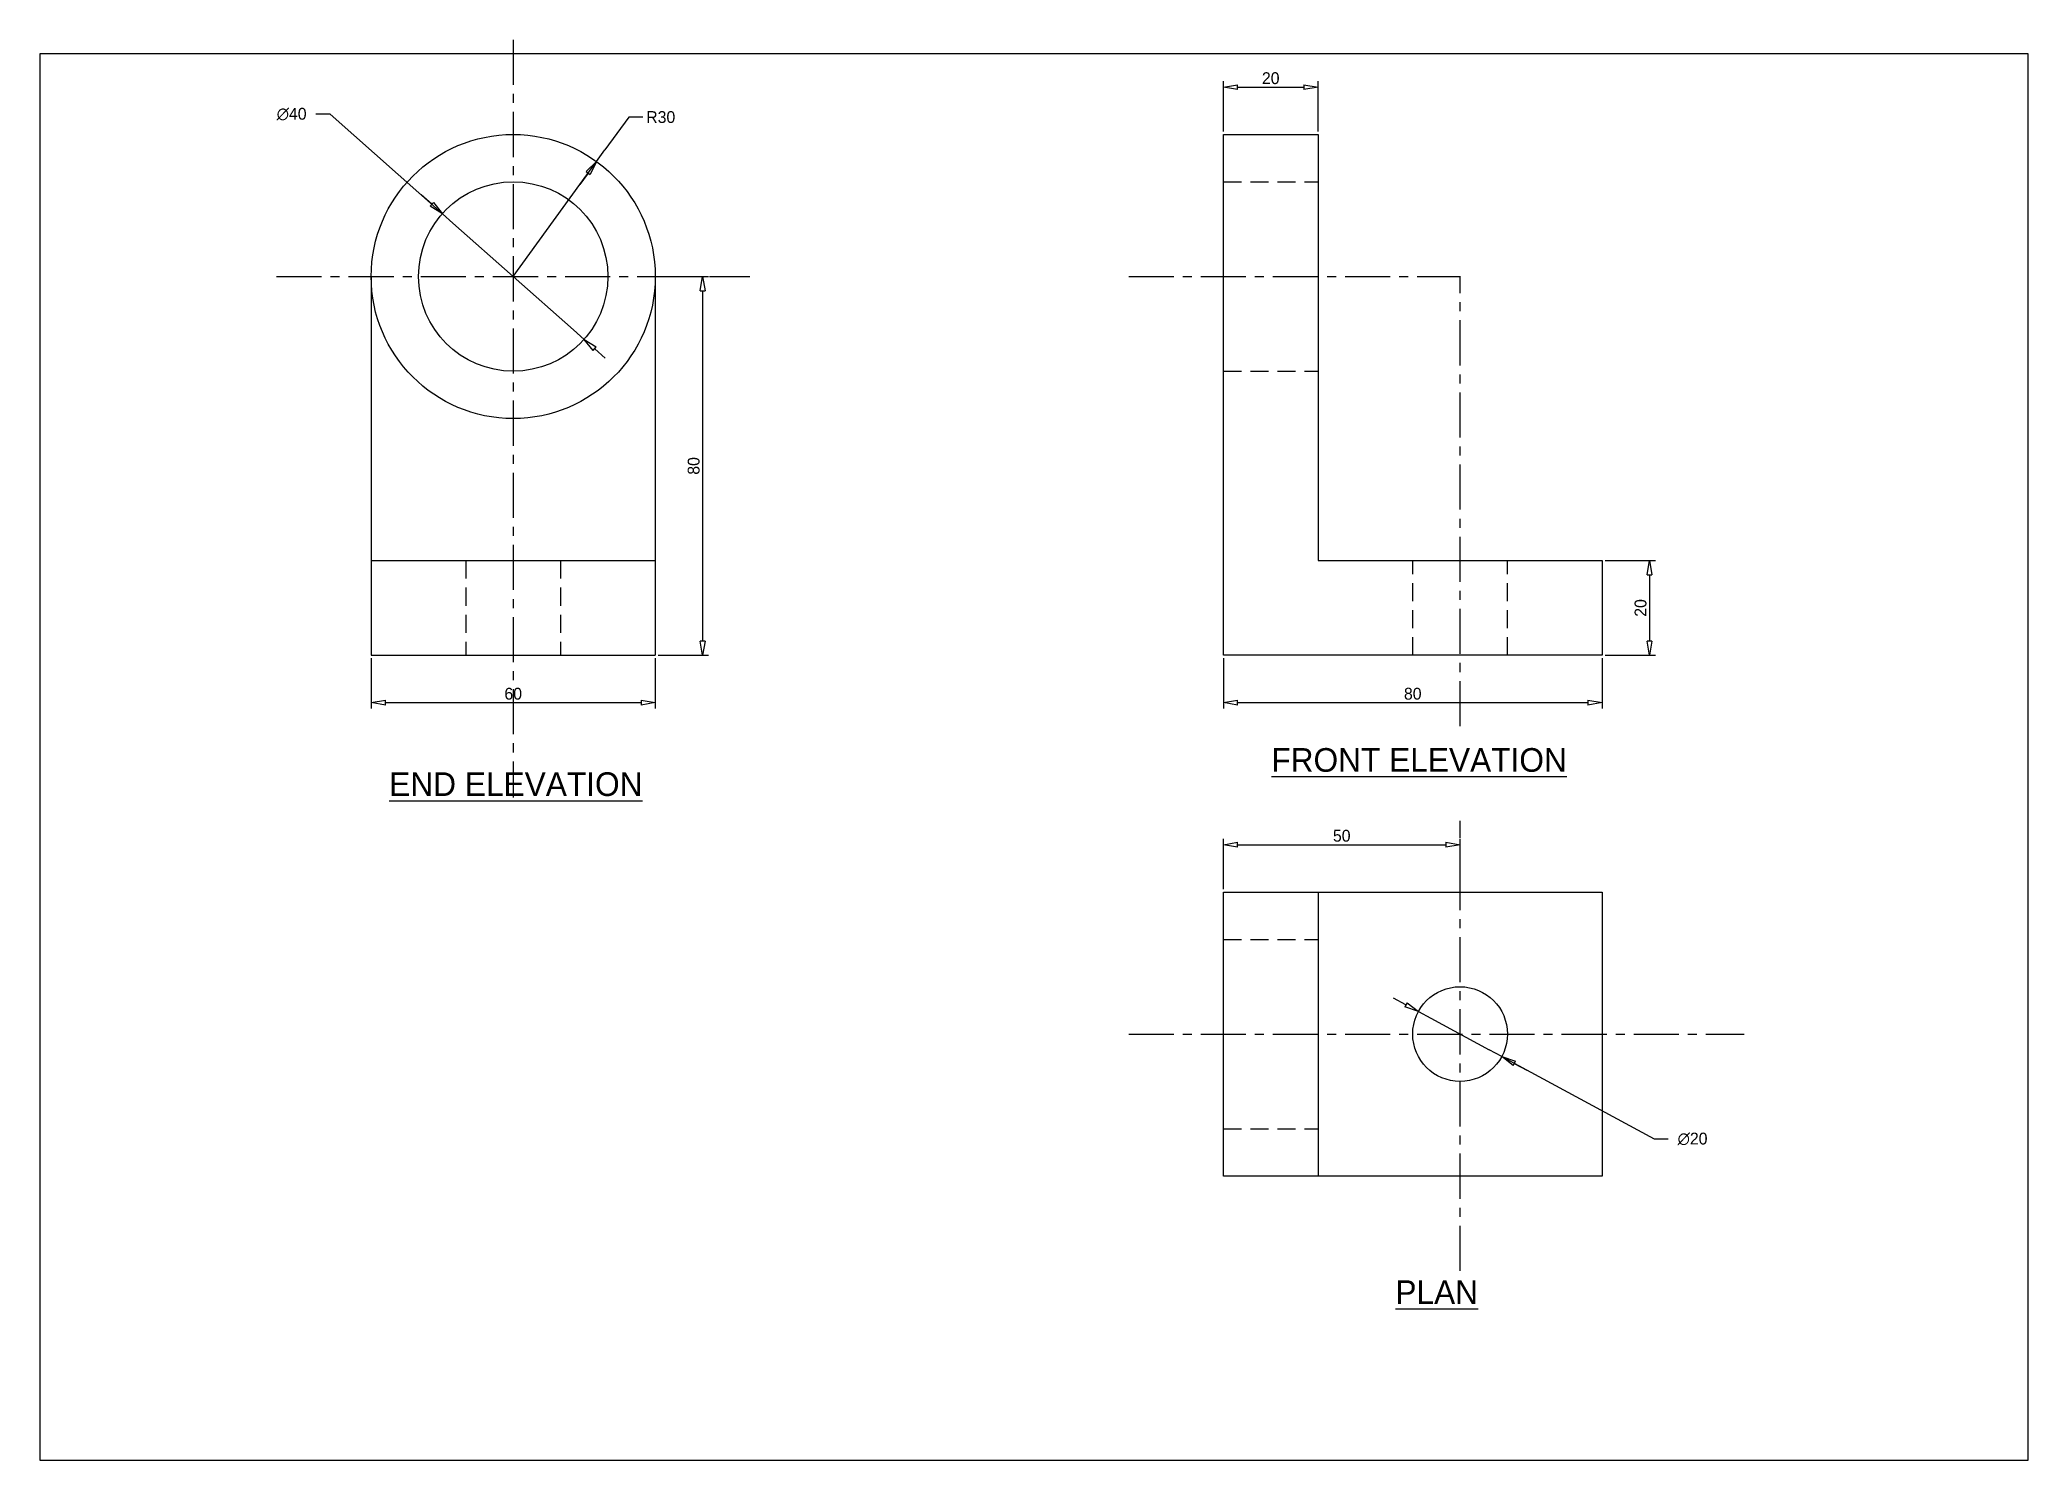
# Model space of a CAD drawing. Header units: millimetres. Extents: x 0 to 420, y 0 to 300.
import ezdxf

# ---------------------------------------------------------------- set-up
doc = ezdxf.new("R2010")
doc.units = ezdxf.units.MM
doc.linetypes.add('CENTER', pattern=[50.8, 31.75, -6.35, 6.35, -6.35])
doc.linetypes.add('DASHED', pattern=[19.05, 12.7, -6.35])
doc.layers.add('border', color=2, linetype='Continuous', lineweight=30)
doc.layers.add('Solid_lines', color=7, linetype='Continuous', lineweight=30)
for name, color, linetype in [('center_lines', 1, 'Continuous'), ('dimesions', 4, 'Continuous'), ('hidden_lines', 50, 'Continuous'), ('text', 7, 'Continuous')]:
    doc.layers.add(name, color=color, linetype=linetype)
doc.dimstyles.new('asitha', dxfattribs={"dimtxt": 2.5, "dimasz": 3, "dimexe": 1.25, "dimexo": 0.625, "dimtad": 1, "dimtoh": 1, "dimdec": 1, "dimdsep": 46, "dimtxsty": 'Standard', "dimblk": 'CLOSEDBLANK', "dimcen": 2.5, "dimadec": 0, "dimazin": 0, "dimtfac": 1, "dimtdec": 1, "dimtmove": 0, "dimatfit": 3, "dimldrblk": 'CLOSEDBLANK', "dimfxl": 1, "dimarcsym": 1})
doc.dimstyles.new('asitha$3', dxfattribs={"dimtxt": 2.5, "dimasz": 3, "dimexe": 1.25, "dimexo": 0.625, "dimgap": 2, "dimtad": 0, "dimtih": 1, "dimtoh": 1, "dimdec": 1, "dimdsep": 46, "dimtxsty": 'Standard', "dimblk": 'CLOSEDBLANK', "dimcen": 2.5, "dimadec": 0, "dimazin": 0, "dimtfac": 1, "dimtdec": 1, "dimtmove": 0, "dimatfit": 2, "dimldrblk": 'CLOSEDBLANK', "dimfxl": 1, "dimarcsym": 1})
doc.dimstyles.new('asitha$4', dxfattribs={"dimtxt": 2.5, "dimasz": 3, "dimexe": 1.25, "dimexo": 0.625, "dimtad": 0, "dimtih": 1, "dimtoh": 1, "dimdec": 1, "dimdsep": 46, "dimtxsty": 'Standard', "dimblk": 'CLOSEDBLANK', "dimcen": 2.5, "dimadec": 0, "dimazin": 0, "dimtfac": 1, "dimtdec": 1, "dimtmove": 0, "dimatfit": 3, "dimldrblk": 'CLOSEDBLANK', "dimfxl": 1, "dimarcsym": 1})

# ---------------------------------------------------------------- blocks, each defined once
blk = doc.blocks.new('_ClosedBlank')
at = {"color": 0, "linetype": 'ByBlock', "lineweight": -2}
for p, q in [((-1, 0.17), (0, 0)), ((-1, 0.17), (-1, -0.17)), ((0, 0), (-1, -0.17))]:
    blk.add_line(p, q, dxfattribs=at)
blk = doc.blocks.new('*D4')
at = {"layer": 'Defpoints', "color": 0, "linetype": 'Continuous', "transparency": 16777216}
for p in [(70, 170), (130, 170), (130, 160)]:
    blk.add_point(p, dxfattribs=at)
at = {"layer": 'dimesions', "color": 0, "linetype": 'Continuous', "lineweight": -2, "transparency": 16777216}
for p, q in [((70, 169.375), (70, 158.75)), ((130, 169.375), (130, 158.75)), ((73, 160), (127, 160))]:
    blk.add_line(p, q, dxfattribs=at)
at = {"layer": 'dimesions', "color": 0, "linetype": 'Continuous', "lineweight": -2, "transparency": 16777216, "xscale": 3, "yscale": 3, "zscale": 3, "rotation": 180}
blk.add_blockref('_ClosedBlank', (70, 160), dxfattribs=at)
at = {"layer": 'dimesions', "color": 0, "linetype": 'Continuous', "lineweight": -2, "transparency": 16777216, "xscale": 3, "yscale": 3, "zscale": 3}
blk.add_blockref('_ClosedBlank', (130, 160), dxfattribs=at)
at = {"layer": 'dimesions', "color": 0, "linetype": 'Continuous', "transparency": 16777216, "insert": (100, 161.875), "char_height": 2.5, "attachment_point": 5}
blk.add_mtext('60', dxfattribs=at)
blk = doc.blocks.new('*D5')
at = {"layer": 'Defpoints', "color": 0, "linetype": 'Continuous', "transparency": 16777216}
for p in [(130, 250), (130, 170), (140, 170)]:
    blk.add_point(p, dxfattribs=at)
at = {"layer": 'dimesions', "color": 0, "linetype": 'Continuous', "lineweight": -2, "transparency": 16777216}
for p, q in [((130.625, 250), (141.25, 250)), ((140, 247), (140, 173)), ((130.625, 170), (141.25, 170))]:
    blk.add_line(p, q, dxfattribs=at)
at = {"layer": 'dimesions', "color": 0, "linetype": 'Continuous', "lineweight": -2, "transparency": 16777216, "xscale": 3, "yscale": 3, "zscale": 3}
for p, rotation in [((140, 250), 90), ((140, 170), 270)]:
    blk.add_blockref('_ClosedBlank', p, dxfattribs=dict(at, rotation=rotation))
at = {"layer": 'dimesions', "color": 0, "linetype": 'Continuous', "transparency": 16777216, "insert": (138.125, 210), "char_height": 2.5, "attachment_point": 5, "rotation": 90}
blk.add_mtext('80', dxfattribs=at)
blk = doc.blocks.new('*D6')
at = {"layer": 'Defpoints', "color": 0, "linetype": 'Continuous', "transparency": 16777216}
for p in [(250, 170), (330, 170), (330, 160)]:
    blk.add_point(p, dxfattribs=at)
at = {"layer": 'dimesions', "color": 0, "linetype": 'Continuous', "lineweight": -2, "transparency": 16777216}
for p, q in [((250, 169.375), (250, 158.75)), ((330, 169.375), (330, 158.75)), ((253, 160), (327, 160))]:
    blk.add_line(p, q, dxfattribs=at)
at = {"layer": 'dimesions', "color": 0, "linetype": 'Continuous', "lineweight": -2, "transparency": 16777216, "xscale": 3, "yscale": 3, "zscale": 3, "rotation": 180}
blk.add_blockref('_ClosedBlank', (250, 160), dxfattribs=at)
at = {"layer": 'dimesions', "color": 0, "linetype": 'Continuous', "lineweight": -2, "transparency": 16777216, "xscale": 3, "yscale": 3, "zscale": 3}
blk.add_blockref('_ClosedBlank', (330, 160), dxfattribs=at)
at = {"layer": 'dimesions', "color": 0, "linetype": 'Continuous', "transparency": 16777216, "insert": (290, 161.875), "char_height": 2.5, "attachment_point": 5}
blk.add_mtext('80', dxfattribs=at)
blk = doc.blocks.new('*D7')
at = {"layer": 'Defpoints', "color": 0, "linetype": 'Continuous', "transparency": 16777216}
for p in [(330, 190), (330, 170), (340, 170)]:
    blk.add_point(p, dxfattribs=at)
at = {"layer": 'dimesions', "color": 0, "linetype": 'Continuous', "lineweight": -2, "transparency": 16777216}
for p, q in [((330.625, 190), (341.25, 190)), ((340, 187), (340, 173)), ((330.625, 170), (341.25, 170))]:
    blk.add_line(p, q, dxfattribs=at)
at = {"layer": 'dimesions', "color": 0, "linetype": 'Continuous', "lineweight": -2, "transparency": 16777216, "xscale": 3, "yscale": 3, "zscale": 3}
for p, rotation in [((340, 190), 90), ((340, 170), 270)]:
    blk.add_blockref('_ClosedBlank', p, dxfattribs=dict(at, rotation=rotation))
at = {"layer": 'dimesions', "color": 0, "linetype": 'Continuous', "transparency": 16777216, "insert": (338.125, 180), "char_height": 2.5, "attachment_point": 5, "rotation": 90}
blk.add_mtext('20', dxfattribs=at)
blk = doc.blocks.new('*D8')
at = {"layer": 'Defpoints', "color": 0, "linetype": 'Continuous', "transparency": 16777216}
for p in [(270, 290), (250, 280), (270, 280)]:
    blk.add_point(p, dxfattribs=at)
at = {"layer": 'dimesions', "color": 0, "linetype": 'Continuous', "lineweight": -2, "transparency": 16777216}
for p, q in [((250, 280.625), (250, 291.25)), ((253, 290), (267, 290)), ((270, 280.625), (270, 291.25))]:
    blk.add_line(p, q, dxfattribs=at)
at = {"layer": 'dimesions', "color": 0, "linetype": 'Continuous', "lineweight": -2, "transparency": 16777216, "xscale": 3, "yscale": 3, "zscale": 3, "rotation": 180}
blk.add_blockref('_ClosedBlank', (250, 290), dxfattribs=at)
at = {"layer": 'dimesions', "color": 0, "linetype": 'Continuous', "lineweight": -2, "transparency": 16777216, "xscale": 3, "yscale": 3, "zscale": 3}
blk.add_blockref('_ClosedBlank', (270, 290), dxfattribs=at)
at = {"layer": 'dimesions', "color": 0, "linetype": 'Continuous', "transparency": 16777216, "insert": (260, 291.875), "char_height": 2.5, "attachment_point": 5}
blk.add_mtext('20', dxfattribs=at)
blk = doc.blocks.new('*D9')
at = {"layer": 'Defpoints', "color": 0, "linetype": 'Continuous', "transparency": 16777216}
for p in [(300, 130), (250, 120), (300, 120)]:
    blk.add_point(p, dxfattribs=at)
at = {"layer": 'dimesions', "color": 0, "linetype": 'Continuous', "lineweight": -2, "transparency": 16777216}
for p, q in [((250, 120.625), (250, 131.25)), ((300, 120.625), (300, 131.25)), ((253, 130), (297, 130))]:
    blk.add_line(p, q, dxfattribs=at)
at = {"layer": 'dimesions', "color": 0, "linetype": 'Continuous', "lineweight": -2, "transparency": 16777216, "xscale": 3, "yscale": 3, "zscale": 3, "rotation": 180}
blk.add_blockref('_ClosedBlank', (250, 130), dxfattribs=at)
at = {"layer": 'dimesions', "color": 0, "linetype": 'Continuous', "lineweight": -2, "transparency": 16777216, "xscale": 3, "yscale": 3, "zscale": 3}
blk.add_blockref('_ClosedBlank', (300, 130), dxfattribs=at)
at = {"layer": 'dimesions', "color": 0, "linetype": 'Continuous', "transparency": 16777216, "insert": (275, 131.875), "char_height": 2.5, "attachment_point": 5}
blk.add_mtext('50', dxfattribs=at)
blk = doc.blocks.new('*D10')
at = {"layer": 'Defpoints', "color": 0, "linetype": 'Continuous', "transparency": 16777216}
for p in [(117.61, 274.29), (100, 250)]:
    blk.add_point(p, dxfattribs=at)
at = {"layer": 'dimesions', "color": 0, "linetype": 'Continuous', "lineweight": -2, "transparency": 16777216}
for p, q in [((124.41, 283.66), (119.37, 276.72)), ((127.41, 283.66), (124.41, 283.66)), ((100, 250), (117.61, 274.29)), ((117.61, 274.29), (119.37, 276.72)), ((115.85, 271.86), (114.09, 269.43))]:
    blk.add_line(p, q, dxfattribs=at)
at = {"layer": 'dimesions', "color": 0, "linetype": 'Continuous', "lineweight": -2, "transparency": 16777216, "xscale": 3, "yscale": 3, "zscale": 3, "rotation": 54.05492325497727}
blk.add_blockref('_ClosedBlank', (117.61, 274.29), dxfattribs=at)
at = {"layer": 'dimesions', "color": 0, "linetype": 'Continuous', "transparency": 16777216, "insert": (131.16, 283.66), "char_height": 2.5, "attachment_point": 5}
blk.add_mtext('R30', dxfattribs=at)
blk = doc.blocks.new('*D11')
at = {"layer": 'Defpoints', "color": 0, "linetype": 'Continuous', "transparency": 16777216}
for p in [(85.04, 263.27), (114.96, 236.73)]:
    blk.add_point(p, dxfattribs=at)
at = {"layer": 'dimesions', "color": 0, "linetype": 'Continuous', "lineweight": -2, "transparency": 16777216}
for p, q in [((61.33, 284.29), (58.33, 284.29)), ((85.04, 263.27), (61.33, 284.29)), ((82.79, 265.26), (80.55, 267.25)), ((85.04, 263.27), (87.28, 261.28)), ((112.72, 238.72), (87.28, 261.28)), ((114.96, 236.73), (112.72, 238.72)), ((117.21, 234.74), (119.45, 232.75))]:
    blk.add_line(p, q, dxfattribs=at)
at = {"layer": 'dimesions', "color": 0, "linetype": 'Continuous', "lineweight": -2, "transparency": 16777216, "xscale": 3, "yscale": 3, "zscale": 3}
for p, rotation in [((85.04, 263.27), 318.4368673868176), ((114.96, 236.73), 138.4368673868176)]:
    blk.add_blockref('_ClosedBlank', p, dxfattribs=dict(at, rotation=rotation))
at = {"layer": 'dimesions', "color": 0, "linetype": 'Continuous', "transparency": 16777216, "insert": (53.2, 284.29), "char_height": 2.5, "attachment_point": 5}
blk.add_mtext('∅40', dxfattribs=at)
blk = doc.blocks.new('*D12')
at = {"layer": 'Defpoints', "color": 0, "linetype": 'Continuous', "transparency": 16777216}
for p in [(291.2, 94.76), (308.8, 85.24)]:
    blk.add_point(p, dxfattribs=at)
at = {"layer": 'dimesions', "color": 0, "linetype": 'Continuous', "lineweight": -2, "transparency": 16777216}
for p, q in [((288.56, 96.18), (285.93, 97.61)), ((291.2, 94.76), (293.84, 93.33)), ((293.84, 93.33), (306.16, 86.67)), ((308.8, 85.24), (306.16, 86.67)), ((308.8, 85.24), (340.97, 67.85)), ((311.44, 83.82), (314.07, 82.39)), ((340.97, 67.85), (343.97, 67.85))]:
    blk.add_line(p, q, dxfattribs=at)
at = {"layer": 'dimesions', "color": 0, "linetype": 'Continuous', "lineweight": -2, "transparency": 16777216, "xscale": 3, "yscale": 3, "zscale": 3}
for p, rotation in [((291.2, 94.76), 331.6036424182194), ((308.8, 85.24), 151.6036424182194)]:
    blk.add_blockref('_ClosedBlank', p, dxfattribs=dict(at, rotation=rotation))
at = {"layer": 'dimesions', "color": 0, "linetype": 'Continuous', "transparency": 16777216, "insert": (349.1, 67.85), "char_height": 2.5, "attachment_point": 5}
blk.add_mtext('∅20', dxfattribs=at)

msp = doc.modelspace()

# ---------------------------------------------------------------- linework, layer by layer
at = {"layer": 'border'}
msp.add_lwpolyline([(420, 0), (420, 297), (0, 297), (0, 0)], close=True, dxfattribs=at)
at = {"layer": 'center_lines', "linetype": 'CENTER', "ltscale": 0.3}
for p, q in [((100, 300), (100, 140)), ((50, 250), (150, 250)), ((230, 250), (300, 250)), ((300, 155.04), (300, 250.08)), ((300, 40), (300, 135.04)), ((230, 90), (360, 90))]:
    msp.add_line(p, q, dxfattribs=at)
at = {"layer": 'hidden_lines', "linetype": 'DASHED', "ltscale": 0.3}
for p, q in [((250, 270), (270, 270)), ((250, 230), (270, 230)), ((90, 190), (90, 170)), ((110, 190), (110, 170)), ((290, 170), (290, 190)), ((310, 170), (310, 190)), ((250, 110), (270, 110)), ((250, 70), (270, 70))]:
    msp.add_line(p, q, dxfattribs=at)
at = {"layer": 'Solid_lines', "linetype": 'Continuous'}
for p, q in [((250, 280), (270, 280)), ((250, 170), (250, 280)), ((270, 280), (270, 190)), ((70, 250), (70, 170)), ((130, 250), (130, 170)), ((70, 190), (130, 190)), ((270, 190), (330, 190)), ((330, 190), (330, 170)), ((70, 170), (130, 170)), ((330, 170), (250, 170)), ((250, 120), (330, 120)), ((250, 60), (250, 120)), ((270, 120), (270, 60)), ((330, 120), (330, 60)), ((330, 60), (250, 60))]:
    msp.add_line(p, q, dxfattribs=at)
for centre, radius in [((100, 250), 30), ((100, 250), 20), ((300, 90), 10)]:
    msp.add_circle(centre, radius, dxfattribs=at)

# ---------------------------------------------------------------- texts
at = {"layer": 'text', "linetype": 'Continuous', "char_height": 5, "attachment_point": 1}
for s, width, heights, insert in [('{\\LFRONT ELEVATION}', 74.7833, [0], (260.13, 150.4)), ('{\\LEND ELEVATION}', 64.8761, [16.18], (73.81, 145.29)), ('{\\LPLAN}', 74.4637, [0], (286.33, 37.99))]:
    msp.add_mtext_dynamic_manual_height_columns(s, width=width, gutter_width=12.5, heights=heights, dxfattribs=dict(at, insert=insert))

# ---------------------------------------------------------------- dimensions: what is measured, and where the dimension line sits
at = {"layer": 'dimesions', "linetype": 'Continuous'}
for base, p1, p2, picture, middle in [((270, 290), (250, 280), (270, 280), '*D8', (260, 291.88)), ((130, 160), (70, 170), (130, 170), '*D4', (100, 161.88)), ((330, 160), (250, 170), (330, 170), '*D6', (290, 161.88)), ((300, 130), (250, 120), (300, 120), '*D9', (275, 131.88))]:
    dim = msp.add_linear_dim(base=base, p1=p1, p2=p2, dimstyle='asitha', dxfattribs=at)
    dim.commit()
    dim.dimension.update_dxf_attribs({"geometry": picture, "text_midpoint": middle})
for p1, p2, picture, middle in [((114.96, 236.73), (85.04, 263.27), '*D11', (53.2, 284.29)), ((291.2, 94.76), (308.8, 85.24), '*D12', (349.1, 67.85))]:
    dim = msp.add_diameter_dim_2p(p1=p1, p2=p2, dimstyle='asitha$3', dxfattribs=at)
    dim.commit()
    dim.dimension.update_dxf_attribs({"geometry": picture, "text_midpoint": middle, "dimtype": 163})
dim = msp.add_radius_dim(center=(100, 250), mpoint=(117.61, 274.29), dimstyle='asitha$4', dxfattribs=at)
dim.commit()
dim.dimension.update_dxf_attribs({"geometry": '*D10', "text_midpoint": (131.16, 283.66), "dimtype": 164})
for base, p1, p2, picture, middle in [((140, 170), (130, 250), (130, 170), '*D5', (138.12, 210)), ((340, 170), (330, 190), (330, 170), '*D7', (338.12, 180))]:
    dim = msp.add_linear_dim(base=base, p1=p1, p2=p2, angle=90, dimstyle='asitha', dxfattribs=at)
    dim.commit()
    dim.dimension.update_dxf_attribs({"geometry": picture, "text_midpoint": middle})

doc.saveas('drawing.dxf')
